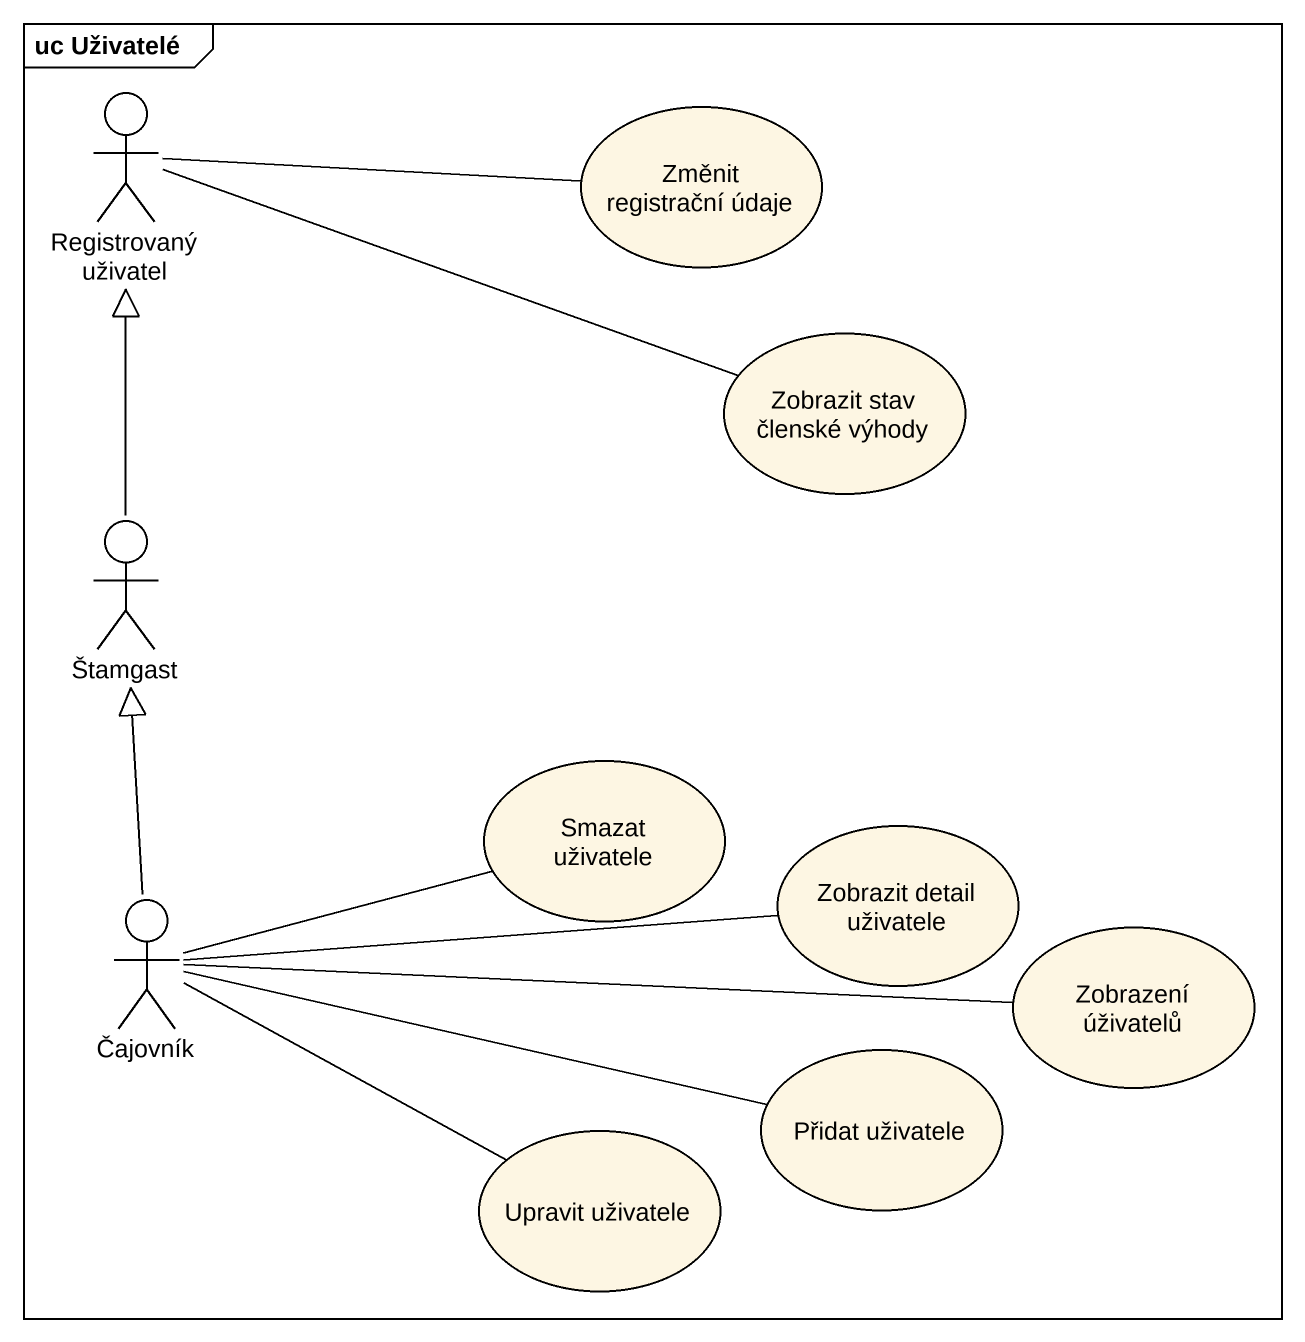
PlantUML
@startuml
mainframe uc Uživatelé
actor "Registrovaný uživatel" as Registrovaný_uživatel
usecase "Změnit registrační údaje" as Změnit_registrační_údaje
usecase "Zobrazit stav členské výhody" as Zobrazit_stav_členské_výhody
actor Štamgast
usecase "Smazat uživatele" as Smazat_uživatele
usecase "Zobrazit detail uživatele" as Zobrazit_detail_uživatele
actor Čajovník
usecase "Zobrazení úživatelů" as Zobrazení_úživatelů
usecase "Přidat uživatele" as Přidat_uživatele
usecase "Upravit uživatele" as Upravit_uživatele
Registrovaný_uživatel -right- Změnit_registrační_údaje
Registrovaný_uživatel -right- Zobrazit_stav_členské_výhody
Štamgast -up-|> Registrovaný_uživatel
Čajovník -up-|> Štamgast
Čajovník -right- Smazat_uživatele
Čajovník -right- Zobrazit_detail_uživatele
Čajovník -right- Zobrazení_úživatelů
Čajovník -right- Přidat_uživatele
Čajovník -right- Upravit_uživatele
@enduml
